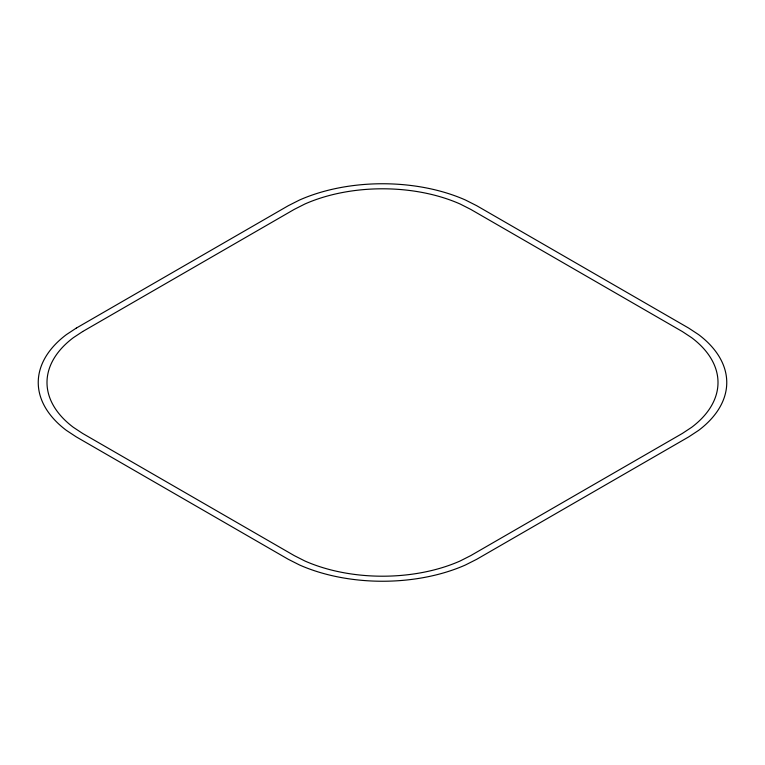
<?xml version="1.0" encoding="UTF-8"?>
<svg xmlns="http://www.w3.org/2000/svg" width="765" height="765" viewBox="0 0 765 765"><rect width="100%" height="100%" fill="white"/><g stroke="black" fill="none" stroke-linecap="round" stroke-linejoin="round"><path stroke-width="1.15" d="M76.299 328.099L66.402 334.611A136.246 78.661 0 0 0 66.402 430.389L76.299 436.901L288.271 559.282L299.555 564.991A136.246 78.661 0 0 0 465.445 564.991L476.729 559.282L688.701 436.901L698.598 430.389A136.246 78.661 0 0 0 698.598 334.611L688.701 328.099L476.729 205.718L465.445 200.009A136.246 78.661 0 0 0 299.555 200.009L288.271 205.718L76.299 328.099M82.668 331.541L73.344 337.69A127.506 73.612 0 0 0 73.344 427.31L82.668 433.459L294.238 555.6L304.881 560.994A127.506 73.612 0 0 0 460.119 560.994L470.762 555.6L682.332 433.459L691.656 427.31A127.506 73.612 0 0 0 691.656 337.69L682.332 331.541L470.762 209.4L460.119 204.006A127.506 73.612 0 0 0 304.881 204.006L294.238 209.4L82.668 331.541"/></g></svg>
